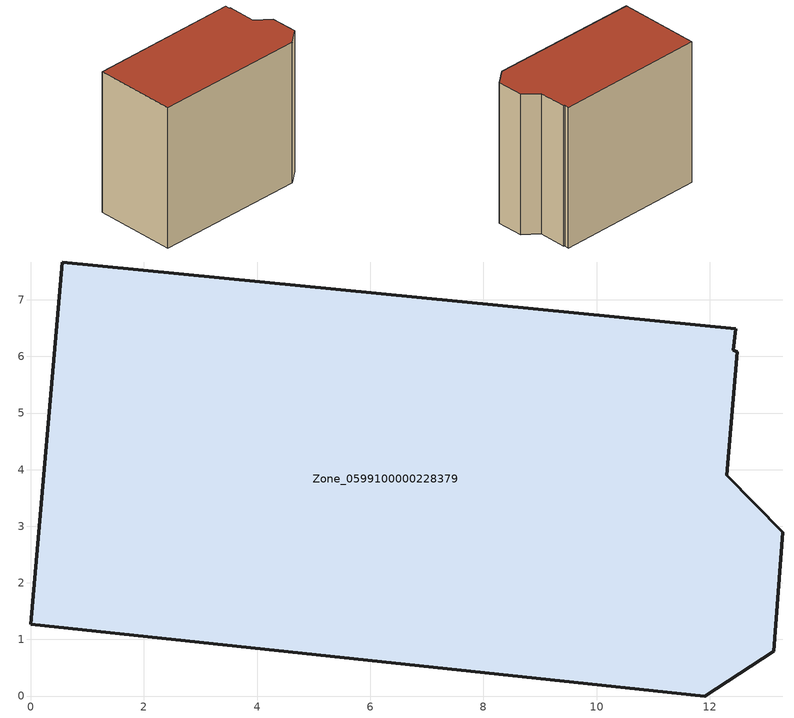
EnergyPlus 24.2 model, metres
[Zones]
Zone_0599100000228379
 floor ground (C_G): 13.13,0.79 11.91,0 0,1.27 0.56,7.67 12.46,6.49 12.42,6.11 12.49,6.08 12.3,3.9 13.29,2.89 z0
 wall outside (C_F): 11.91,0 13.13,0.79 13.29,2.89 12.3,3.9 12.49,6.08 12.42,6.11 12.46,6.49 0.56,7.67 0,1.27 11.91,0 z0:11.64
 roof outside (C_R): 12.46,6.49 0.56,7.67 0,1.27 11.91,0 13.13,0.79 13.29,2.89 12.3,3.9 12.49,6.08 12.42,6.11 z11.64
[BUILDING]
Pand.0599100000228379: North Axis=0; Terrain=City; Loads Convergence Tolerance Value=0.04; Temperature Convergence Tolerance Value=0.4; Solar Distribution=FullExterior; Maximum Number of Warmup Days=25; Minimum Number of Warmup Days=1
[Site:Location]
Rotterdam.The.Hague.AP_ZH_NLD Design_Conditions: Latitude=51.96; Longitude=4.45; Time Zone=1; Elevation=-4.5
[SITE:GROUNDTEMPERATURE:BUILDINGSURFACE]
18, 18, 18, 18, 18, 18, 18, 18, 18, 18, 18, 18
[MATERIAL] Thermal Absorptance=0.9; Solar Absorptance=0.7; Visible Absorptance=0.7
Name | Roughness | Thickness | Conductivity | Density | Specific Heat
G.TI.1946 | MediumSmooth | 0.15 | 1 | 540 | 1210
F.TI.1946 | Rough | 0.3 | 0.857143 | 1920 | 840
R.TI.1946 | MediumRough | 0.2 | 0.1 | 1500 | 1000
[CONSTRUCTION]
C_G: G.TI.1946
C_F: F.TI.1946
C_R: R.TI.1946
[ZONE]
Zone_0599100000228379: Type=1; Multiplier=1; Ceiling Height=Autocalculate; Volume=Autocalculate; Floor Area=autocalculate; Part of Total Floor Area=Yes
[ZONEINFILTRATION:DESIGNFLOWRATE]
Infil_Zone_0599100000228379: Zone or ZoneList or Space or SpaceList=Zone_0599100000228379; Schedule=AlwaysOn; Design Flow Rate Calculation Method=Flow/Area; Flow Rate per Floor Area=0.003; Constant Term Coefficient=1; Temperature Term Coefficient=0; Velocity Term Coefficient=0; Velocity Squared Term Coefficient=0
[HVACTEMPLATE:ZONE:IDEALLOADSAIRSYSTEM]
Zone_0599100000228379: Maximum Heating Supply Air Temperature=50; Minimum Cooling Supply Air Temperature=13; Maximum Heating Supply Air Humidity Ratio=0.0156; Minimum Cooling Supply Air Humidity Ratio=0.0077; Heating Limit=NoLimit; Cooling Limit=NoLimit; Dehumidification Control Type=ConstantSensibleHeatRatio; Cooling Sensible Heat Ratio=0.7; Dehumidification Setpoint=60; Humidification Control Type=None; Humidification Setpoint=30; Outdoor Air Method=None; Outdoor Air Flow Rate per Person=0.00944; Outdoor Air Flow Rate per Zone Floor Area=0; Outdoor Air Flow Rate per Zone=0; Demand Controlled Ventilation Type=None; Outdoor Air Economizer Type=NoEconomizer; Heat Recovery Type=None; Sensible Heat Recovery Effectiveness=0.7; Latent Heat Recovery Effectiveness=0.65
[ZONECONTROL:THERMOSTAT]
ThermostatControl_Zone_0599100000228379: Zone or ZoneList=Zone_0599100000228379; Control Type Schedule=DualSetpointControlType; Control 1=Thermostat_Zone_0599100000228379; Temperature Difference Between Cutout And Setpoint=0
[THERMOSTATSETPOINT:DUALSETPOINT]
Thermostat_Zone_0599100000228379: Heating Setpoint Temperature Schedule=HeatingSetpoint_Zone_0599100000228379; Cooling Setpoint Temperature Schedule=CoolingSetpoint_Zone_0599100000228379
[SCHEDULE:COMPACT]
HeatingSetpoint_Zone_0599100000228379: Through: 12/31, For: AllDays, Until: 24:00, 21
CoolingSetpoint_Zone_0599100000228379: Through: 12/31, For: AllDays, Until: 24:00, 24
DualSetpointControlType: Through: 12/31, For: AllDays, Until: 24:00, 4
AlwaysOn: Through: 12/31, For: AllDays, Until: 24:00, 1
